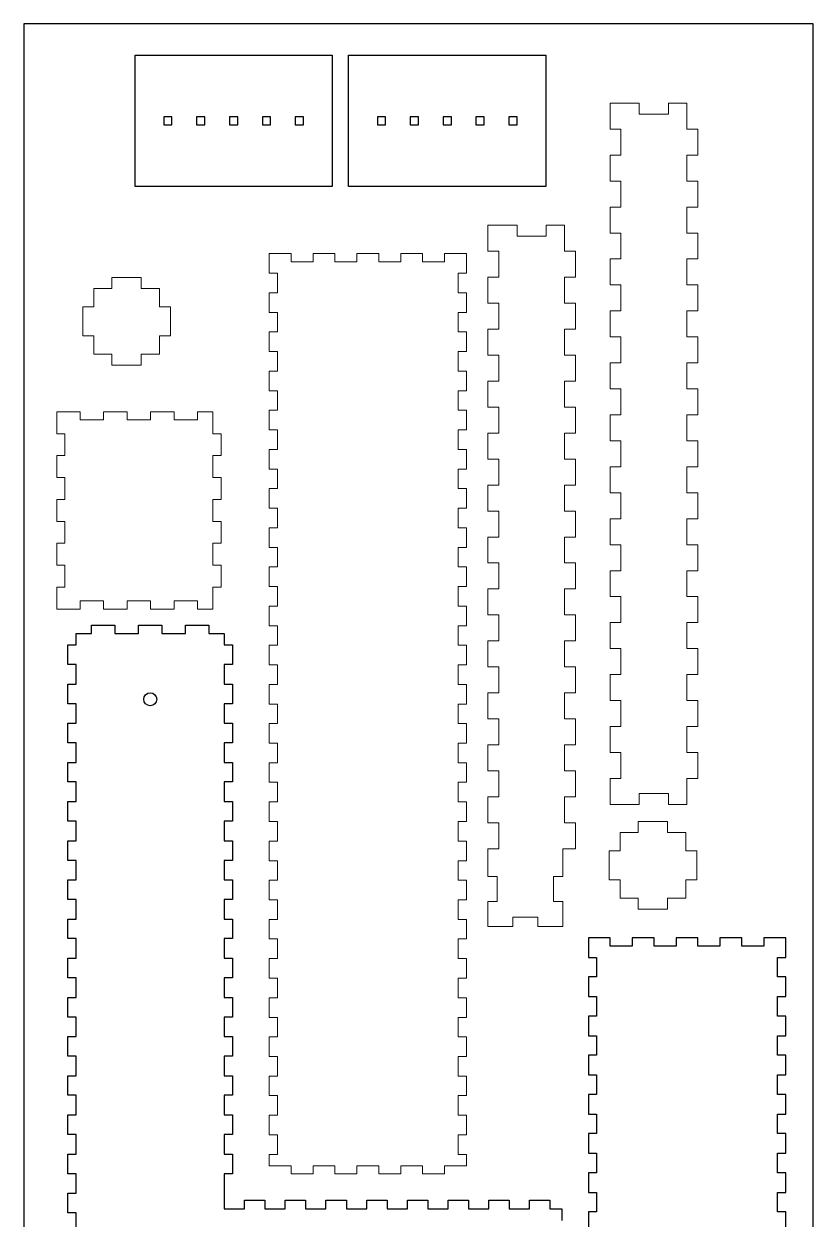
# Model space of a CAD drawing. Header units: inches. Extents: x 1.3 to 54.4, y -2.5 to 26.1.
# Drawn here: x 1.28 to 13.28, y 7.92 to 26.1 of the extents above; entities that cross this region are included whole.
import ezdxf

# ---------------------------------------------------------------- set-up
doc = ezdxf.new("R2010")
doc.units = ezdxf.units.IN
doc.header["$MEASUREMENT"] = 0
for name, color, linetype, true_color in [('distance', 80, 'Continuous', 0x4bff00), ('Layer 01', 5, 'Continuous', 0x0000ff), ('Layer 1', 7, 'Continuous', 0xffffff)]:
    doc.layers.add(name, color=color, linetype=linetype, true_color=true_color)

msp = doc.modelspace()

# ---------------------------------------------------------------- linework, layer by layer
at = {"layer": 'distance'}
for p, q in [((2.303, 16.826), (2.303, 16.951)), ((2.303, 16.951), (2.66, 16.951)), ((2.66, 16.951), (2.66, 16.826)), ((3.017, 16.826), (3.017, 16.951)), ((3.017, 16.951), (3.375, 16.951)), ((3.375, 16.951), (3.375, 16.826)), ((3.732, 16.826), (3.732, 16.951)), ((3.732, 16.951), (4.089, 16.951)), ((4.089, 16.951), (4.089, 16.826)), ((2.071, 16.653), (2.071, 16.826)), ((2.071, 16.826), (2.303, 16.826)), ((2.66, 16.826), (3.017, 16.826)), ((3.375, 16.826), (3.732, 16.826)), ((4.089, 16.826), (4.321, 16.826)), ((4.321, 16.826), (4.321, 16.653)), ((1.946, 16.355), (1.946, 16.653)), ((1.946, 16.653), (2.071, 16.653)), ((4.321, 16.653), (4.446, 16.653)), ((4.446, 16.653), (4.446, 16.355)), ((2.071, 16.355), (1.946, 16.355)), ((2.071, 16.057), (2.071, 16.355)), ((4.446, 16.355), (4.321, 16.355)), ((4.321, 16.355), (4.321, 16.057)), ((1.946, 15.759), (1.946, 16.057)), ((1.946, 16.057), (2.071, 16.057)), ((4.321, 16.057), (4.446, 16.057)), ((4.446, 16.057), (4.446, 15.759)), ((2.071, 15.759), (1.946, 15.759)), ((2.071, 15.461), (2.071, 15.759)), ((4.446, 15.759), (4.321, 15.759)), ((4.321, 15.759), (4.321, 15.461)), ((1.946, 15.163), (1.946, 15.461)), ((1.946, 15.461), (2.071, 15.461)), ((4.321, 15.461), (4.446, 15.461)), ((4.446, 15.461), (4.446, 15.163)), ((2.071, 15.163), (1.946, 15.163)), ((2.071, 14.865), (2.071, 15.163)), ((4.446, 15.163), (4.321, 15.163)), ((4.321, 15.163), (4.321, 14.865)), ((1.946, 14.568), (1.946, 14.865)), ((1.946, 14.865), (2.071, 14.865)), ((4.321, 14.865), (4.446, 14.865)), ((4.446, 14.865), (4.446, 14.568)), ((2.071, 14.568), (1.946, 14.568)), ((2.071, 14.27), (2.071, 14.568)), ((4.446, 14.568), (4.321, 14.568)), ((4.321, 14.568), (4.321, 14.27)), ((1.946, 13.972), (1.946, 14.27)), ((1.946, 14.27), (2.071, 14.27)), ((4.321, 14.27), (4.446, 14.27)), ((4.446, 14.27), (4.446, 13.972)), ((2.071, 13.972), (1.946, 13.972)), ((2.071, 13.674), (2.071, 13.972)), ((4.446, 13.972), (4.321, 13.972)), ((4.321, 13.972), (4.321, 13.674)), ((1.946, 13.376), (1.946, 13.674)), ((1.946, 13.674), (2.071, 13.674)), ((4.321, 13.674), (4.446, 13.674)), ((4.446, 13.674), (4.446, 13.376)), ((2.071, 13.376), (1.946, 13.376)), ((2.071, 13.078), (2.071, 13.376)), ((4.446, 13.376), (4.321, 13.376)), ((4.321, 13.376), (4.321, 13.078)), ((1.946, 12.78), (1.946, 13.078)), ((1.946, 13.078), (2.071, 13.078)), ((4.321, 13.078), (4.446, 13.078)), ((4.446, 13.078), (4.446, 12.78)), ((2.071, 12.78), (1.946, 12.78)), ((2.071, 12.483), (2.071, 12.78)), ((4.446, 12.78), (4.321, 12.78)), ((4.321, 12.78), (4.321, 12.483)), ((1.946, 12.185), (1.946, 12.483)), ((1.946, 12.483), (2.071, 12.483)), ((4.321, 12.483), (4.446, 12.483)), ((4.446, 12.483), (4.446, 12.185)), ((2.071, 12.185), (1.946, 12.185)), ((2.071, 11.887), (2.071, 12.185)), ((4.446, 12.185), (4.321, 12.185)), ((4.321, 12.185), (4.321, 11.887)), ((1.946, 11.589), (1.946, 11.887)), ((1.946, 11.887), (2.071, 11.887)), ((4.321, 11.887), (4.446, 11.887)), ((4.446, 11.887), (4.446, 11.589)), ((2.071, 11.589), (1.946, 11.589)), ((2.071, 11.291), (2.071, 11.589)), ((4.446, 11.589), (4.321, 11.589)), ((4.321, 11.589), (4.321, 11.291)), ((1.946, 10.993), (1.946, 11.291)), ((1.946, 11.291), (2.071, 11.291)), ((4.321, 11.291), (4.446, 11.291)), ((4.446, 11.291), (4.446, 10.993)), ((2.071, 10.993), (1.946, 10.993)), ((2.071, 10.695), (2.071, 10.993)), ((4.446, 10.993), (4.321, 10.993)), ((4.321, 10.993), (4.321, 10.695)), ((1.946, 10.397), (1.946, 10.695)), ((1.946, 10.695), (2.071, 10.695)), ((4.321, 10.695), (4.446, 10.695)), ((4.446, 10.695), (4.446, 10.397)), ((2.071, 10.397), (1.946, 10.397)), ((2.071, 10.1), (2.071, 10.397)), ((4.446, 10.397), (4.321, 10.397)), ((4.321, 10.397), (4.321, 10.1)), ((1.946, 9.802), (1.946, 10.1)), ((1.946, 10.1), (2.071, 10.1)), ((4.321, 10.1), (4.446, 10.1)), ((4.446, 10.1), (4.446, 9.802)), ((2.071, 9.802), (1.946, 9.802)), ((2.071, 9.504), (2.071, 9.802)), ((4.446, 9.802), (4.321, 9.802)), ((4.321, 9.802), (4.321, 9.504)), ((1.946, 9.206), (1.946, 9.504)), ((1.946, 9.504), (2.071, 9.504)), ((4.321, 9.504), (4.446, 9.504)), ((4.446, 9.504), (4.446, 9.206)), ((2.071, 9.206), (1.946, 9.206)), ((2.071, 8.908), (2.071, 9.206)), ((4.446, 9.206), (4.321, 9.206)), ((4.321, 9.206), (4.321, 8.908)), ((1.946, 8.61), (1.946, 8.908)), ((1.946, 8.908), (2.071, 8.908)), ((4.321, 8.908), (4.446, 8.908)), ((4.446, 8.908), (4.446, 8.61)), ((2.071, 8.61), (1.946, 8.61)), ((2.071, 8.312), (2.071, 8.61)), ((4.321, 8.61), (4.321, 8.312)), ((4.446, 8.61), (4.321, 8.61)), ((1.946, 8.014), (1.946, 8.312)), ((1.946, 8.312), (2.071, 8.312)), ((4.321, 8.312), (4.321, 8.076)), ((4.631, 8.076), (4.631, 8.207)), ((4.631, 8.207), (4.94, 8.207)), ((4.94, 8.207), (4.94, 8.076)), ((5.25, 8.076), (5.25, 8.207)), ((5.25, 8.207), (5.559, 8.207)), ((5.559, 8.207), (5.559, 8.076)), ((5.869, 8.076), (5.869, 8.207)), ((5.869, 8.207), (6.179, 8.207)), ((6.179, 8.207), (6.179, 8.076)), ((6.488, 8.076), (6.488, 8.207)), ((6.488, 8.207), (6.798, 8.207)), ((6.798, 8.207), (6.798, 8.076)), ((7.107, 8.076), (7.107, 8.207)), ((7.107, 8.207), (7.417, 8.207)), ((7.417, 8.207), (7.417, 8.076)), ((7.727, 8.076), (7.727, 8.207)), ((7.727, 8.207), (8.036, 8.207)), ((8.036, 8.207), (8.036, 8.076)), ((8.346, 8.076), (8.346, 8.207)), ((8.346, 8.207), (8.655, 8.207)), ((8.655, 8.207), (8.655, 8.076)), ((8.965, 8.076), (8.965, 8.207)), ((8.965, 8.207), (9.275, 8.207)), ((9.275, 8.207), (9.275, 8.076)), ((2.071, 8.014), (1.946, 8.014)), ((2.071, 7.717), (2.071, 8.014)), ((4.321, 8.076), (4.453, 8.076)), ((4.453, 8.076), (4.631, 8.076)), ((4.94, 8.076), (5.25, 8.076)), ((5.559, 8.076), (5.869, 8.076)), ((6.179, 8.076), (6.488, 8.076)), ((6.798, 8.076), (7.107, 8.076)), ((7.417, 8.076), (7.727, 8.076)), ((8.036, 8.076), (8.346, 8.076)), ((8.655, 8.076), (8.965, 8.076)), ((9.275, 8.076), (9.453, 8.076)), ((9.453, 8.076), (9.453, 7.898))]:
    msp.add_line(p, q, dxfattribs=at)
at = {"layer": 'Layer 01'}
for p, q in [((10.192, 12.198), (9.859, 12.198)), ((9.859, 12.198), (9.859, 11.9)), ((10.192, 12.073), (10.192, 12.198)), ((10.859, 12.198), (10.525, 12.198)), ((10.525, 12.198), (10.525, 12.073)), ((10.859, 12.073), (10.859, 12.198)), ((11.525, 12.198), (11.192, 12.198)), ((11.192, 12.198), (11.192, 12.073)), ((11.525, 12.073), (11.525, 12.198)), ((12.192, 12.198), (11.859, 12.198)), ((11.859, 12.198), (11.859, 12.073)), ((12.192, 12.073), (12.192, 12.198)), ((12.859, 12.198), (12.525, 12.198)), ((12.525, 12.198), (12.525, 12.073)), ((12.859, 11.9), (12.859, 12.198)), ((10.525, 12.073), (10.192, 12.073)), ((11.192, 12.073), (10.859, 12.073)), ((11.859, 12.073), (11.525, 12.073)), ((12.525, 12.073), (12.192, 12.073)), ((9.859, 11.9), (9.984, 11.9)), ((9.984, 11.9), (9.984, 11.602)), ((12.734, 11.602), (12.734, 11.9)), ((12.734, 11.9), (12.859, 11.9)), ((9.984, 11.602), (9.859, 11.602)), ((9.859, 11.602), (9.859, 11.304)), ((12.859, 11.602), (12.734, 11.602)), ((12.859, 11.304), (12.859, 11.602)), ((9.859, 11.304), (9.984, 11.304)), ((9.984, 11.304), (9.984, 11.007)), ((12.734, 11.007), (12.734, 11.304)), ((12.734, 11.304), (12.859, 11.304)), ((9.984, 11.007), (9.859, 11.007)), ((9.859, 11.007), (9.859, 10.709)), ((12.859, 11.007), (12.734, 11.007)), ((12.859, 10.709), (12.859, 11.007)), ((9.859, 10.709), (9.984, 10.709)), ((9.984, 10.709), (9.984, 10.411)), ((12.734, 10.411), (12.734, 10.709)), ((12.734, 10.709), (12.859, 10.709)), ((9.984, 10.411), (9.859, 10.411)), ((9.859, 10.411), (9.859, 10.113)), ((12.859, 10.411), (12.734, 10.411)), ((12.859, 10.113), (12.859, 10.411)), ((9.859, 10.113), (9.984, 10.113)), ((9.984, 10.113), (9.984, 9.815)), ((12.734, 9.815), (12.734, 10.113)), ((12.734, 10.113), (12.859, 10.113)), ((9.984, 9.815), (9.859, 9.815)), ((9.859, 9.815), (9.859, 9.517)), ((12.859, 9.815), (12.734, 9.815)), ((12.859, 9.517), (12.859, 9.815)), ((9.859, 9.517), (9.984, 9.517)), ((9.984, 9.517), (9.984, 9.219)), ((12.734, 9.219), (12.734, 9.517)), ((12.734, 9.517), (12.859, 9.517)), ((9.984, 9.219), (9.859, 9.219)), ((9.859, 9.219), (9.859, 8.921)), ((12.859, 9.219), (12.734, 9.219)), ((12.859, 8.921), (12.859, 9.219)), ((9.859, 8.921), (9.984, 8.921)), ((9.984, 8.921), (9.984, 8.624)), ((12.734, 8.624), (12.734, 8.921)), ((12.734, 8.921), (12.859, 8.921)), ((9.984, 8.624), (9.859, 8.624)), ((9.859, 8.624), (9.859, 8.326)), ((12.859, 8.624), (12.734, 8.624)), ((12.859, 8.326), (12.859, 8.624)), ((9.859, 8.326), (9.984, 8.326)), ((9.984, 8.326), (9.984, 8.028)), ((12.734, 8.028), (12.734, 8.326)), ((12.734, 8.326), (12.859, 8.326)), ((9.984, 8.028), (9.859, 8.028)), ((9.859, 8.028), (9.859, 7.73)), ((12.859, 8.028), (12.734, 8.028)), ((12.859, 7.73), (12.859, 8.028))]:
    msp.add_line(p, q, dxfattribs=at)
for points in [[(1.276, 2.099), (13.276, 2.099), (13.276, 26.099), (1.276, 26.099)], [(2.965, 23.624), (2.965, 25.624), (5.965, 25.624), (5.965, 23.624)], [(6.213, 23.624), (6.213, 25.624), (9.213, 25.624), (9.213, 23.624)], [(3.402, 24.562), (3.527, 24.562), (3.527, 24.687), (3.402, 24.687)], [(3.902, 24.562), (4.027, 24.562), (4.027, 24.687), (3.902, 24.687)], [(4.402, 24.562), (4.527, 24.562), (4.527, 24.687), (4.402, 24.687)], [(4.902, 24.562), (5.027, 24.562), (5.027, 24.687), (4.902, 24.687)], [(5.402, 24.562), (5.527, 24.562), (5.527, 24.687), (5.402, 24.687)], [(6.65, 24.562), (6.775, 24.562), (6.775, 24.687), (6.65, 24.687)], [(7.15, 24.562), (7.275, 24.562), (7.275, 24.687), (7.15, 24.687)], [(7.65, 24.562), (7.775, 24.562), (7.775, 24.687), (7.65, 24.687)], [(8.15, 24.562), (8.275, 24.562), (8.275, 24.687), (8.15, 24.687)], [(8.65, 24.562), (8.775, 24.562), (8.775, 24.687), (8.65, 24.687)]]:
    msp.add_lwpolyline(points, close=True, dxfattribs=at)
msp.add_circle((3.196, 15.826), 0.0988, dxfattribs=at)
at = {"layer": 'Layer 1', "color": 18, "lineweight": 5, "true_color": 0x000000}
for p, q in [((8.774, 23.035), (8.329, 23.035)), ((8.329, 23.035), (8.329, 22.64)), ((8.774, 22.868), (8.774, 23.035)), ((9.496, 23.035), (9.218, 23.035)), ((9.218, 23.035), (9.218, 22.868)), ((9.496, 22.64), (9.496, 23.035)), ((9.218, 22.868), (8.774, 22.868)), ((8.329, 22.64), (8.496, 22.64)), ((8.496, 22.64), (8.496, 22.245)), ((9.663, 22.64), (9.496, 22.64)), ((9.663, 22.245), (9.663, 22.64)), ((8.496, 22.245), (8.329, 22.245)), ((8.329, 22.245), (8.329, 21.85)), ((9.496, 21.85), (9.496, 22.245)), ((9.496, 22.245), (9.663, 22.245)), ((8.329, 21.85), (8.496, 21.85)), ((8.496, 21.85), (8.496, 21.455)), ((9.663, 21.85), (9.496, 21.85)), ((9.663, 21.455), (9.663, 21.85)), ((8.496, 21.455), (8.329, 21.455)), ((8.329, 21.455), (8.329, 21.059)), ((9.496, 21.059), (9.496, 21.455)), ((9.496, 21.455), (9.663, 21.455)), ((8.329, 21.059), (8.496, 21.059)), ((8.496, 21.059), (8.496, 20.664)), ((9.663, 21.059), (9.496, 21.059)), ((9.663, 20.664), (9.663, 21.059)), ((8.496, 20.664), (8.329, 20.664)), ((8.329, 20.664), (8.329, 20.269)), ((9.496, 20.269), (9.496, 20.664)), ((9.496, 20.664), (9.663, 20.664)), ((8.329, 20.269), (8.496, 20.269)), ((8.496, 20.269), (8.496, 19.874)), ((9.663, 20.269), (9.496, 20.269)), ((9.663, 19.874), (9.663, 20.269)), ((8.496, 19.874), (8.329, 19.874)), ((8.329, 19.874), (8.329, 19.479)), ((9.496, 19.479), (9.496, 19.874)), ((9.496, 19.874), (9.663, 19.874)), ((8.329, 19.479), (8.496, 19.479)), ((8.496, 19.479), (8.496, 19.084)), ((9.663, 19.479), (9.496, 19.479)), ((9.663, 19.084), (9.663, 19.479)), ((8.496, 19.084), (8.329, 19.084)), ((8.329, 19.084), (8.329, 18.689)), ((9.496, 18.689), (9.496, 19.084)), ((9.496, 19.084), (9.663, 19.084)), ((8.329, 18.689), (8.496, 18.689)), ((8.496, 18.689), (8.496, 18.294)), ((9.663, 18.689), (9.496, 18.689)), ((9.663, 18.294), (9.663, 18.689)), ((8.496, 18.294), (8.329, 18.294)), ((8.329, 18.294), (8.329, 17.899)), ((9.496, 17.899), (9.496, 18.294)), ((9.496, 18.294), (9.663, 18.294)), ((8.329, 17.899), (8.496, 17.899)), ((8.496, 17.899), (8.496, 17.504)), ((9.663, 17.899), (9.496, 17.899)), ((9.663, 17.504), (9.663, 17.899)), ((8.496, 17.504), (8.329, 17.504)), ((8.329, 17.504), (8.329, 17.109)), ((9.496, 17.109), (9.496, 17.504)), ((9.496, 17.504), (9.663, 17.504)), ((8.329, 17.109), (8.496, 17.109)), ((8.496, 17.109), (8.496, 16.714)), ((9.663, 17.109), (9.496, 17.109)), ((9.663, 16.714), (9.663, 17.109)), ((8.496, 16.714), (8.329, 16.714)), ((8.329, 16.714), (8.329, 16.319)), ((9.496, 16.319), (9.496, 16.714)), ((9.496, 16.714), (9.663, 16.714)), ((8.329, 16.319), (8.496, 16.319)), ((8.496, 16.319), (8.496, 15.924)), ((9.663, 16.319), (9.496, 16.319)), ((9.663, 15.924), (9.663, 16.319)), ((8.496, 15.924), (8.329, 15.924)), ((8.329, 15.924), (8.329, 15.529)), ((9.496, 15.529), (9.496, 15.924)), ((9.496, 15.924), (9.663, 15.924)), ((8.329, 15.529), (8.496, 15.529)), ((8.496, 15.529), (8.496, 15.134)), ((9.663, 15.529), (9.496, 15.529)), ((9.663, 15.134), (9.663, 15.529)), ((8.496, 15.134), (8.329, 15.134)), ((8.329, 15.134), (8.329, 14.738)), ((9.496, 14.738), (9.496, 15.134)), ((9.496, 15.134), (9.663, 15.134)), ((8.329, 14.738), (8.496, 14.738)), ((8.496, 14.738), (8.496, 14.343)), ((9.663, 14.738), (9.496, 14.738)), ((9.663, 14.343), (9.663, 14.738)), ((8.496, 14.343), (8.329, 14.343)), ((8.329, 14.343), (8.329, 13.948)), ((9.496, 13.948), (9.496, 14.343)), ((9.496, 14.343), (9.663, 14.343)), ((8.329, 13.948), (8.496, 13.948)), ((8.496, 13.948), (8.496, 13.553)), ((9.663, 13.948), (9.496, 13.948)), ((9.663, 13.553), (9.663, 13.948)), ((8.329, 13.553), (8.329, 13.356)), ((8.496, 13.553), (8.329, 13.553)), ((9.496, 13.553), (9.663, 13.553))]:
    msp.add_line(p, q, dxfattribs=at)
for points in [[(10.632, 24.893), (10.188, 24.893)], [(10.188, 24.893), (10.188, 24.498)], [(10.632, 24.726), (10.632, 24.893)], [(11.076, 24.726), (10.632, 24.726)], [(11.354, 24.893), (11.076, 24.893)], [(11.076, 24.893), (11.076, 24.726)], [(11.354, 24.498), (11.354, 24.893)], [(10.188, 24.498), (10.354, 24.498)], [(10.354, 24.498), (10.354, 24.103)], [(11.521, 24.498), (11.354, 24.498)], [(11.521, 24.103), (11.521, 24.498)], [(10.354, 24.103), (10.188, 24.103)], [(10.188, 24.103), (10.188, 23.708)], [(11.354, 23.708), (11.354, 24.103)], [(11.354, 24.103), (11.521, 24.103)], [(10.188, 23.708), (10.354, 23.708)], [(10.354, 23.708), (10.354, 23.313)], [(11.521, 23.708), (11.354, 23.708)], [(11.521, 23.313), (11.521, 23.708)], [(10.354, 23.313), (10.188, 23.313)], [(10.188, 23.313), (10.188, 22.918)], [(11.354, 22.918), (11.354, 23.313)], [(11.354, 23.313), (11.521, 23.313)], [(10.188, 22.918), (10.354, 22.918)], [(10.354, 22.918), (10.354, 22.523)], [(11.521, 22.918), (11.354, 22.918)], [(11.521, 22.523), (11.521, 22.918)], [(5.005, 22.605), (5.005, 22.307)], [(5.339, 22.605), (5.005, 22.605)], [(5.339, 22.48), (5.339, 22.605)], [(6.005, 22.605), (5.672, 22.605)], [(5.672, 22.605), (5.672, 22.48)], [(6.005, 22.48), (6.005, 22.605)], [(6.672, 22.605), (6.339, 22.605)], [(6.339, 22.605), (6.339, 22.48)], [(6.672, 22.48), (6.672, 22.605)], [(7.339, 22.605), (7.005, 22.605)], [(7.005, 22.605), (7.005, 22.48)], [(7.339, 22.48), (7.339, 22.605)], [(8.005, 22.605), (7.672, 22.605)], [(7.672, 22.605), (7.672, 22.48)], [(8.005, 22.307), (8.005, 22.605)], [(5.672, 22.48), (5.339, 22.48)], [(6.339, 22.48), (6.005, 22.48)], [(7.005, 22.48), (6.672, 22.48)], [(7.672, 22.48), (7.339, 22.48)], [(10.354, 22.523), (10.188, 22.523)], [(10.188, 22.523), (10.188, 22.128)], [(11.354, 22.128), (11.354, 22.523)], [(11.354, 22.523), (11.521, 22.523)], [(2.614, 22.074), (2.614, 22.241)], [(2.614, 22.241), (3.059, 22.241)], [(3.059, 22.241), (3.059, 22.074)], [(5.005, 22.307), (5.13, 22.307)], [(5.13, 22.307), (5.13, 22.009)], [(7.88, 22.009), (7.88, 22.307)], [(7.88, 22.307), (8.005, 22.307)], [(2.337, 21.796), (2.337, 22.074)], [(2.337, 22.074), (2.614, 22.074)], [(3.059, 22.074), (3.337, 22.074)], [(3.337, 22.074), (3.337, 21.796)], [(5.13, 22.009), (5.005, 22.009)], [(5.005, 22.009), (5.005, 21.711)], [(8.005, 22.009), (7.88, 22.009)], [(8.005, 21.711), (8.005, 22.009)], [(10.188, 22.128), (10.354, 22.128)], [(10.354, 22.128), (10.354, 21.733)], [(11.521, 22.128), (11.354, 22.128)], [(11.521, 21.733), (11.521, 22.128)], [(2.17, 21.352), (2.17, 21.796)], [(2.17, 21.796), (2.337, 21.796)], [(3.337, 21.796), (3.503, 21.796)], [(3.503, 21.796), (3.503, 21.352)], [(5.005, 21.711), (5.13, 21.711)], [(5.13, 21.711), (5.13, 21.414)], [(7.88, 21.414), (7.88, 21.711)], [(7.88, 21.711), (8.005, 21.711)], [(10.354, 21.733), (10.188, 21.733)], [(10.188, 21.733), (10.188, 21.337)], [(11.354, 21.337), (11.354, 21.733)], [(11.354, 21.733), (11.521, 21.733)], [(2.337, 21.352), (2.17, 21.352)], [(2.337, 21.074), (2.337, 21.352)], [(3.503, 21.352), (3.337, 21.352)], [(3.337, 21.352), (3.337, 21.074)], [(5.13, 21.414), (5.005, 21.414)], [(5.005, 21.414), (5.005, 21.116)], [(8.005, 21.414), (7.88, 21.414)], [(8.005, 21.116), (8.005, 21.414)], [(10.188, 21.337), (10.354, 21.337)], [(10.354, 21.337), (10.354, 20.942)], [(11.521, 21.337), (11.354, 21.337)], [(11.521, 20.942), (11.521, 21.337)], [(5.005, 21.116), (5.13, 21.116)], [(5.13, 21.116), (5.13, 20.818)], [(7.88, 20.818), (7.88, 21.116)], [(7.88, 21.116), (8.005, 21.116)], [(2.614, 21.074), (2.337, 21.074)], [(2.614, 20.907), (2.614, 21.074)], [(3.059, 20.907), (2.614, 20.907)], [(3.337, 21.074), (3.059, 21.074)], [(3.059, 21.074), (3.059, 20.907)], [(10.354, 20.942), (10.188, 20.942)], [(10.188, 20.942), (10.188, 20.547)], [(11.354, 20.547), (11.354, 20.942)], [(11.354, 20.942), (11.521, 20.942)], [(5.13, 20.818), (5.005, 20.818)], [(5.005, 20.818), (5.005, 20.52)], [(8.005, 20.818), (7.88, 20.818)], [(8.005, 20.52), (8.005, 20.818)], [(10.188, 20.547), (10.354, 20.547)], [(10.354, 20.547), (10.354, 20.152)], [(11.521, 20.547), (11.354, 20.547)], [(11.521, 20.152), (11.521, 20.547)], [(5.005, 20.52), (5.13, 20.52)], [(5.13, 20.52), (5.13, 20.222)], [(7.88, 20.222), (7.88, 20.52)], [(7.88, 20.52), (8.005, 20.52)], [(2.131, 20.199), (1.774, 20.199)], [(1.774, 20.199), (1.774, 19.865)], [(2.131, 20.074), (2.131, 20.199)], [(2.846, 20.199), (2.488, 20.199)], [(2.488, 20.199), (2.488, 20.074)], [(2.846, 20.074), (2.846, 20.199)], [(3.56, 20.199), (3.203, 20.199)], [(3.203, 20.199), (3.203, 20.074)], [(3.56, 20.074), (3.56, 20.199)], [(4.149, 20.199), (3.917, 20.199)], [(3.917, 20.199), (3.917, 20.074)], [(4.149, 19.865), (4.149, 20.199)], [(5.13, 20.222), (5.005, 20.222)], [(5.005, 20.222), (5.005, 19.924)], [(8.005, 20.222), (7.88, 20.222)], [(8.005, 19.924), (8.005, 20.222)], [(2.488, 20.074), (2.131, 20.074)], [(3.203, 20.074), (2.846, 20.074)], [(3.917, 20.074), (3.56, 20.074)], [(10.354, 20.152), (10.188, 20.152)], [(10.188, 20.152), (10.188, 19.757)], [(11.354, 19.757), (11.354, 20.152)], [(11.354, 20.152), (11.521, 20.152)], [(1.774, 19.865), (1.899, 19.865)], [(1.899, 19.865), (1.899, 19.532)], [(4.274, 19.865), (4.149, 19.865)], [(4.274, 19.532), (4.274, 19.865)], [(5.005, 19.924), (5.13, 19.924)], [(5.13, 19.924), (5.13, 19.626)], [(7.88, 19.626), (7.88, 19.924)], [(7.88, 19.924), (8.005, 19.924)], [(10.188, 19.757), (10.354, 19.757)], [(10.354, 19.757), (10.354, 19.362)], [(11.521, 19.757), (11.354, 19.757)], [(11.521, 19.362), (11.521, 19.757)], [(1.899, 19.532), (1.774, 19.532)], [(1.774, 19.532), (1.774, 19.199)], [(4.149, 19.199), (4.149, 19.532)], [(4.149, 19.532), (4.274, 19.532)], [(5.13, 19.626), (5.005, 19.626)], [(5.005, 19.626), (5.005, 19.328)], [(8.005, 19.626), (7.88, 19.626)], [(8.005, 19.328), (8.005, 19.626)], [(5.005, 19.328), (5.13, 19.328)], [(5.13, 19.328), (5.13, 19.031)], [(7.88, 19.031), (7.88, 19.328)], [(7.88, 19.328), (8.005, 19.328)], [(10.354, 19.362), (10.188, 19.362)], [(10.188, 19.362), (10.188, 18.967)], [(11.354, 18.967), (11.354, 19.362)], [(11.354, 19.362), (11.521, 19.362)], [(1.774, 19.199), (1.899, 19.199)], [(1.899, 19.199), (1.899, 18.865)], [(4.274, 19.199), (4.149, 19.199)], [(4.274, 18.865), (4.274, 19.199)], [(5.13, 19.031), (5.005, 19.031)], [(5.005, 19.031), (5.005, 18.733)], [(8.005, 19.031), (7.88, 19.031)], [(8.005, 18.733), (8.005, 19.031)], [(10.188, 18.967), (10.354, 18.967)], [(10.354, 18.967), (10.354, 18.572)], [(11.521, 18.967), (11.354, 18.967)], [(11.521, 18.572), (11.521, 18.967)], [(1.899, 18.865), (1.774, 18.865)], [(1.774, 18.865), (1.774, 18.532)], [(4.149, 18.532), (4.149, 18.865)], [(4.149, 18.865), (4.274, 18.865)], [(5.005, 18.733), (5.13, 18.733)], [(5.13, 18.733), (5.13, 18.435)], [(7.88, 18.435), (7.88, 18.733)], [(7.88, 18.733), (8.005, 18.733)], [(10.354, 18.572), (10.188, 18.572)], [(10.188, 18.572), (10.188, 18.177)], [(11.354, 18.177), (11.354, 18.572)], [(11.354, 18.572), (11.521, 18.572)], [(1.774, 18.532), (1.899, 18.532)], [(1.899, 18.532), (1.899, 18.199)], [(4.274, 18.532), (4.149, 18.532)], [(4.274, 18.199), (4.274, 18.532)], [(5.13, 18.435), (5.005, 18.435)], [(5.005, 18.435), (5.005, 18.137)], [(8.005, 18.435), (7.88, 18.435)], [(8.005, 18.137), (8.005, 18.435)], [(1.899, 18.199), (1.774, 18.199)], [(1.774, 18.199), (1.774, 17.865)], [(4.149, 17.865), (4.149, 18.199)], [(4.149, 18.199), (4.274, 18.199)], [(5.005, 18.137), (5.13, 18.137)], [(5.13, 18.137), (5.13, 17.839)], [(7.88, 17.839), (7.88, 18.137)], [(7.88, 18.137), (8.005, 18.137)], [(10.188, 18.177), (10.354, 18.177)], [(10.354, 18.177), (10.354, 17.782)], [(11.521, 18.177), (11.354, 18.177)], [(11.521, 17.782), (11.521, 18.177)], [(1.774, 17.865), (1.899, 17.865)], [(1.899, 17.865), (1.899, 17.532)], [(4.274, 17.865), (4.149, 17.865)], [(4.274, 17.532), (4.274, 17.865)], [(5.13, 17.839), (5.005, 17.839)], [(5.005, 17.839), (5.005, 17.541)], [(8.005, 17.839), (7.88, 17.839)], [(8.005, 17.541), (8.005, 17.839)], [(10.354, 17.782), (10.188, 17.782)], [(10.188, 17.782), (10.188, 17.387)], [(11.354, 17.387), (11.354, 17.782)], [(11.354, 17.782), (11.521, 17.782)], [(1.899, 17.532), (1.774, 17.532)], [(1.774, 17.532), (1.774, 17.199)], [(4.149, 17.199), (4.149, 17.532)], [(4.149, 17.532), (4.274, 17.532)], [(5.005, 17.541), (5.13, 17.541)], [(5.13, 17.541), (5.13, 17.243)], [(7.88, 17.243), (7.88, 17.541)], [(7.88, 17.541), (8.005, 17.541)], [(2.131, 17.199), (2.131, 17.324)], [(2.131, 17.324), (2.488, 17.324)], [(2.488, 17.324), (2.488, 17.199)], [(2.846, 17.199), (2.846, 17.324)], [(2.846, 17.324), (3.203, 17.324)], [(3.203, 17.324), (3.203, 17.199)], [(3.56, 17.199), (3.56, 17.324)], [(3.56, 17.324), (3.917, 17.324)], [(3.917, 17.324), (3.917, 17.199)], [(10.188, 17.387), (10.354, 17.387)], [(10.354, 17.387), (10.354, 16.992)], [(11.521, 17.387), (11.354, 17.387)], [(11.521, 16.992), (11.521, 17.387)], [(1.774, 17.199), (2.131, 17.199)], [(2.488, 17.199), (2.846, 17.199)], [(3.203, 17.199), (3.56, 17.199)], [(3.917, 17.199), (4.149, 17.199)], [(5.13, 17.243), (5.005, 17.243)], [(5.005, 17.243), (5.005, 16.945)], [(8.005, 17.243), (7.88, 17.243)], [(8.005, 16.945), (8.005, 17.243)], [(5.005, 16.945), (5.13, 16.945)], [(5.13, 16.945), (5.13, 16.648)], [(7.88, 16.648), (7.88, 16.945)], [(7.88, 16.945), (8.005, 16.945)], [(10.354, 16.992), (10.188, 16.992)], [(10.188, 16.992), (10.188, 16.597)], [(11.354, 16.597), (11.354, 16.992)], [(11.354, 16.992), (11.521, 16.992)], [(5.13, 16.648), (5.005, 16.648)], [(5.005, 16.648), (5.005, 16.35)], [(8.005, 16.648), (7.88, 16.648)], [(8.005, 16.35), (8.005, 16.648)], [(10.188, 16.597), (10.354, 16.597)], [(10.354, 16.597), (10.354, 16.202)], [(11.521, 16.597), (11.354, 16.597)], [(11.521, 16.202), (11.521, 16.597)], [(5.005, 16.35), (5.13, 16.35)], [(5.13, 16.35), (5.13, 16.052)], [(7.88, 16.052), (7.88, 16.35)], [(7.88, 16.35), (8.005, 16.35)], [(10.354, 16.202), (10.188, 16.202)], [(10.188, 16.202), (10.188, 15.807)], [(11.354, 15.807), (11.354, 16.202)], [(11.354, 16.202), (11.521, 16.202)], [(5.13, 16.052), (5.005, 16.052)], [(5.005, 16.052), (5.005, 15.754)], [(8.005, 16.052), (7.88, 16.052)], [(8.005, 15.754), (8.005, 16.052)], [(5.005, 15.754), (5.13, 15.754)], [(5.13, 15.754), (5.13, 15.456)], [(7.88, 15.456), (7.88, 15.754)], [(7.88, 15.754), (8.005, 15.754)], [(10.188, 15.807), (10.354, 15.807)], [(10.354, 15.807), (10.354, 15.412)], [(11.521, 15.807), (11.354, 15.807)], [(11.521, 15.412), (11.521, 15.807)], [(5.13, 15.456), (5.005, 15.456)], [(5.005, 15.456), (5.005, 15.158)], [(8.005, 15.456), (7.88, 15.456)], [(8.005, 15.158), (8.005, 15.456)], [(10.354, 15.412), (10.188, 15.412)], [(10.188, 15.412), (10.188, 15.016)], [(11.354, 15.016), (11.354, 15.412)], [(11.354, 15.412), (11.521, 15.412)], [(5.005, 15.158), (5.13, 15.158)], [(5.13, 15.158), (5.13, 14.86)], [(7.88, 14.86), (7.88, 15.158)], [(7.88, 15.158), (8.005, 15.158)], [(10.188, 15.016), (10.354, 15.016)], [(10.354, 15.016), (10.354, 14.621)], [(11.521, 15.016), (11.354, 15.016)], [(11.521, 14.621), (11.521, 15.016)], [(5.13, 14.86), (5.005, 14.86)], [(5.005, 14.86), (5.005, 14.563)], [(8.005, 14.86), (7.88, 14.86)], [(8.005, 14.563), (8.005, 14.86)], [(5.005, 14.563), (5.13, 14.563)], [(5.13, 14.563), (5.13, 14.265)], [(7.88, 14.265), (7.88, 14.563)], [(7.88, 14.563), (8.005, 14.563)], [(10.354, 14.621), (10.188, 14.621)], [(10.188, 14.621), (10.188, 14.226)], [(11.354, 14.226), (11.354, 14.621)], [(11.354, 14.621), (11.521, 14.621)], [(10.632, 14.226), (10.632, 14.393)], [(10.632, 14.393), (11.076, 14.393)], [(11.076, 14.393), (11.076, 14.226)], [(5.13, 14.265), (5.005, 14.265)], [(5.005, 14.265), (5.005, 13.967)], [(8.005, 14.265), (7.88, 14.265)], [(8.005, 13.967), (8.005, 14.265)], [(10.188, 14.226), (10.632, 14.226)], [(11.076, 14.226), (11.354, 14.226)], [(5.005, 13.967), (5.13, 13.967)], [(5.13, 13.967), (5.13, 13.669)], [(7.88, 13.669), (7.88, 13.967)], [(7.88, 13.967), (8.005, 13.967)], [(10.617, 13.8), (10.617, 13.967)], [(10.617, 13.967), (11.062, 13.967)], [(11.062, 13.967), (11.062, 13.8)], [(5.13, 13.669), (5.005, 13.669)], [(5.005, 13.669), (5.005, 13.371)], [(8.005, 13.669), (7.88, 13.669)], [(8.005, 13.371), (8.005, 13.669)], [(10.34, 13.522), (10.34, 13.8)], [(10.34, 13.8), (10.617, 13.8)], [(11.062, 13.8), (11.34, 13.8)], [(11.34, 13.8), (11.34, 13.522)], [(8.329, 13.356), (8.329, 13.13), (8.472, 13.13), (8.472, 12.749), (8.329, 12.749), (8.329, 12.368), (8.71, 12.368), (8.71, 12.511), (9.091, 12.511), (9.091, 12.368), (9.472, 12.368), (9.472, 12.749), (9.329, 12.749), (9.329, 13.13), (9.472, 13.13), (9.472, 13.553), (9.496, 13.553)], [(10.173, 13.078), (10.173, 13.522)], [(10.173, 13.522), (10.34, 13.522)], [(11.34, 13.522), (11.506, 13.522)], [(11.506, 13.522), (11.506, 13.078)], [(5.005, 13.371), (5.13, 13.371)], [(5.13, 13.371), (5.13, 13.073)], [(7.88, 13.073), (7.88, 13.371)], [(7.88, 13.371), (8.005, 13.371)], [(5.13, 13.073), (5.005, 13.073)], [(5.005, 13.073), (5.005, 12.775)], [(8.005, 13.073), (7.88, 13.073)], [(8.005, 12.775), (8.005, 13.073)], [(10.34, 13.078), (10.173, 13.078)], [(10.34, 12.8), (10.34, 13.078)], [(11.506, 13.078), (11.34, 13.078)], [(11.34, 13.078), (11.34, 12.8)], [(5.005, 12.775), (5.13, 12.775)], [(5.13, 12.775), (5.13, 12.477)], [(7.88, 12.477), (7.88, 12.775)], [(7.88, 12.775), (8.005, 12.775)], [(10.617, 12.8), (10.34, 12.8)], [(10.617, 12.633), (10.617, 12.8)], [(11.34, 12.8), (11.062, 12.8)], [(11.062, 12.8), (11.062, 12.633)], [(11.062, 12.633), (10.617, 12.633)], [(5.13, 12.477), (5.005, 12.477)], [(5.005, 12.477), (5.005, 12.18)], [(8.005, 12.477), (7.88, 12.477)], [(8.005, 12.18), (8.005, 12.477)], [(5.005, 12.18), (5.13, 12.18)], [(5.13, 12.18), (5.13, 11.882)], [(7.88, 11.882), (7.88, 12.18)], [(7.88, 12.18), (8.005, 12.18)], [(5.13, 11.882), (5.005, 11.882)], [(5.005, 11.882), (5.005, 11.584)], [(8.005, 11.882), (7.88, 11.882)], [(8.005, 11.584), (8.005, 11.882)], [(5.005, 11.584), (5.13, 11.584)], [(5.13, 11.584), (5.13, 11.286)], [(7.88, 11.286), (7.88, 11.584)], [(7.88, 11.584), (8.005, 11.584)], [(5.13, 11.286), (5.005, 11.286)], [(5.005, 11.286), (5.005, 10.988)], [(8.005, 11.286), (7.88, 11.286)], [(8.005, 10.988), (8.005, 11.286)], [(5.005, 10.988), (5.13, 10.988)], [(5.13, 10.988), (5.13, 10.69)], [(7.88, 10.69), (7.88, 10.988)], [(7.88, 10.988), (8.005, 10.988)], [(5.13, 10.69), (5.005, 10.69)], [(5.005, 10.69), (5.005, 10.392)], [(8.005, 10.69), (7.88, 10.69)], [(8.005, 10.392), (8.005, 10.69)], [(5.005, 10.392), (5.13, 10.392)], [(5.13, 10.392), (5.13, 10.094)], [(7.88, 10.094), (7.88, 10.392)], [(7.88, 10.392), (8.005, 10.392)], [(5.13, 10.094), (5.005, 10.094)], [(5.005, 10.094), (5.005, 9.797)], [(8.005, 10.094), (7.88, 10.094)], [(8.005, 9.797), (8.005, 10.094)], [(5.005, 9.797), (5.13, 9.797)], [(5.13, 9.797), (5.13, 9.499)], [(7.88, 9.499), (7.88, 9.797)], [(7.88, 9.797), (8.005, 9.797)], [(5.13, 9.499), (5.005, 9.499)], [(5.005, 9.499), (5.005, 9.201)], [(8.005, 9.499), (7.88, 9.499)], [(8.005, 9.201), (8.005, 9.499)], [(5.005, 9.201), (5.13, 9.201)], [(5.13, 9.201), (5.13, 8.903)], [(7.88, 8.903), (7.88, 9.201)], [(7.88, 9.201), (8.005, 9.201)], [(5.13, 8.903), (5.005, 8.903)], [(5.005, 8.903), (5.005, 8.73)], [(5.005, 8.73), (5.339, 8.73)], [(5.339, 8.73), (5.339, 8.605)], [(5.672, 8.605), (5.672, 8.73)], [(5.672, 8.73), (6.005, 8.73)], [(6.005, 8.73), (6.005, 8.605)], [(6.339, 8.605), (6.339, 8.73)], [(6.339, 8.73), (6.672, 8.73)], [(6.672, 8.73), (6.672, 8.605)], [(7.005, 8.605), (7.005, 8.73)], [(7.005, 8.73), (7.339, 8.73)], [(7.339, 8.73), (7.339, 8.605)], [(7.672, 8.605), (7.672, 8.73)], [(7.672, 8.73), (8.005, 8.73)], [(8.005, 8.903), (7.88, 8.903)], [(8.005, 8.73), (8.005, 8.903)], [(5.339, 8.605), (5.672, 8.605)], [(6.005, 8.605), (6.339, 8.605)], [(6.672, 8.605), (7.005, 8.605)], [(7.339, 8.605), (7.672, 8.605)]]:
    msp.add_lwpolyline(points, dxfattribs=at)

doc.saveas('drawing.dxf')
